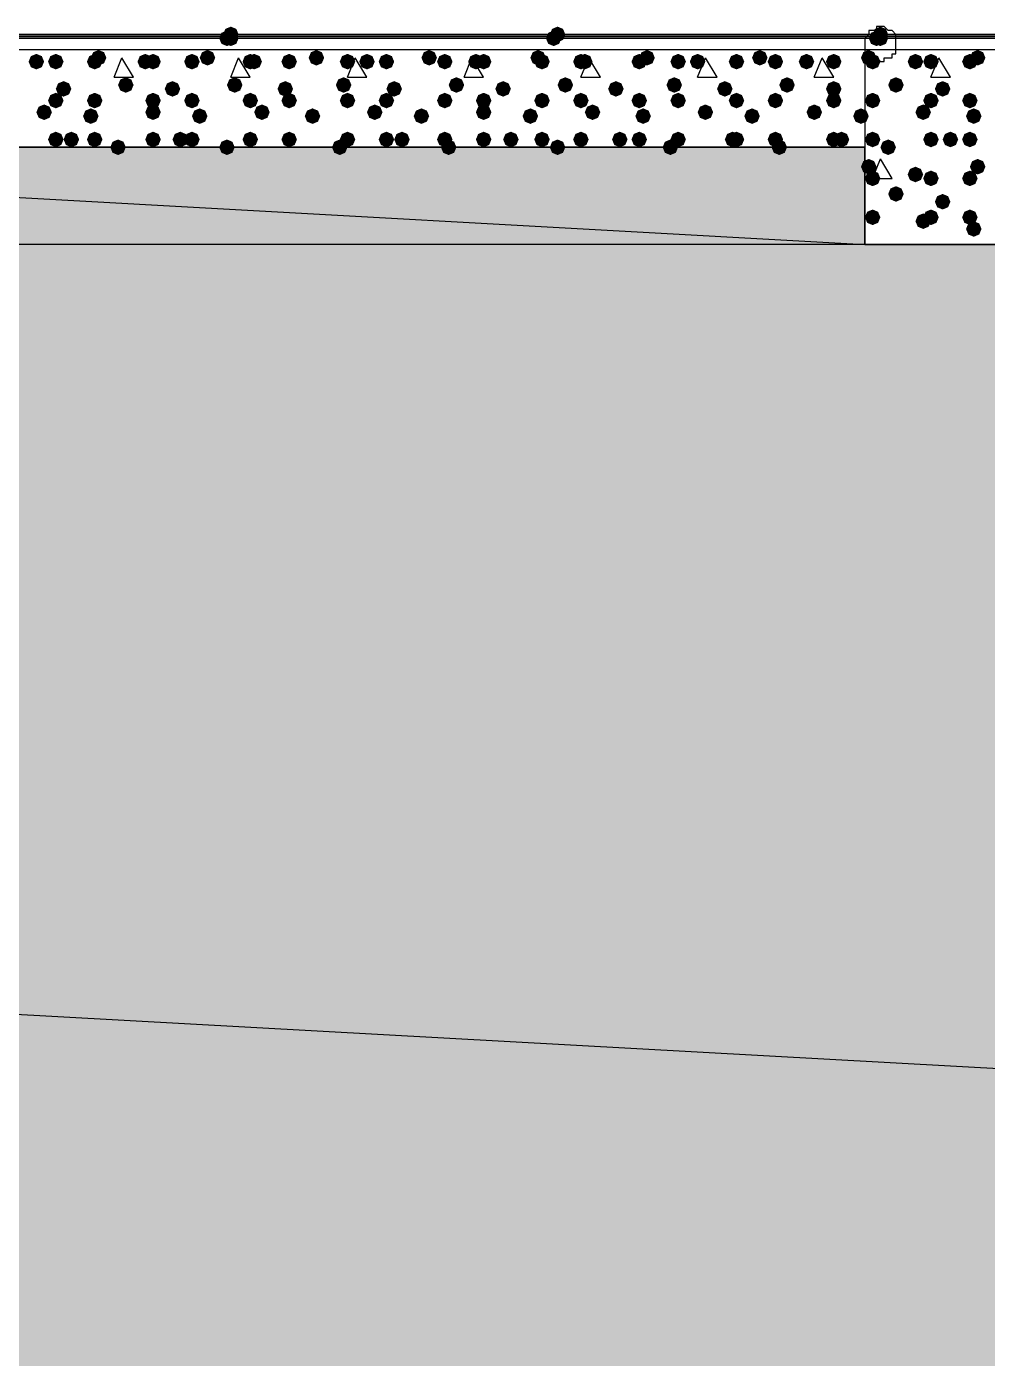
# Model space of a CAD drawing. Header units: millimetres. Extents: x 0 to 420, y 0 to 297.
# Drawn here: x 184.72 to 195.18, y 229.39 to 243.88 of the extents above; entities that cross this region are included whole.
import ezdxf

# ---------------------------------------------------------------- set-up
doc = ezdxf.new("R2010")
doc.units = ezdxf.units.MM
doc.layers.get('0').update_dxf_attribs({"linetype": 'CONTINUOUS'})

msp = doc.modelspace()

# ---------------------------------------------------------------- hatches: boundary and pattern name
at = {"true_color": 0x0000fe}
for points in [[(187.028667, 243.797667), (187.003796, 243.737871), (186.944, 243.713), (186.884204, 243.737871), (186.859333, 243.797667), (186.884204, 243.857462), (186.944, 243.882333), (187.003796, 243.857463)], [(190.584667, 243.797667), (190.559796, 243.737871), (190.5, 243.713), (190.440204, 243.737871), (190.415333, 243.797667), (190.440204, 243.857462), (190.5, 243.882333), (190.559796, 243.857463)], [(194.098333, 243.797667), (194.073463, 243.737871), (194.013667, 243.713), (193.953871, 243.737871), (193.929, 243.797667), (193.953871, 243.857462), (194.013667, 243.882333), (194.073462, 243.857463)], [(186.986333, 243.755333), (186.961462, 243.695537), (186.901667, 243.670667), (186.841871, 243.695537), (186.817, 243.755333), (186.841871, 243.815129), (186.901667, 243.84), (186.961462, 243.815129)], [(187.028667, 243.755333), (187.003796, 243.695537), (186.944, 243.670667), (186.884204, 243.695537), (186.859333, 243.755333), (186.884204, 243.815129), (186.944, 243.84), (187.003796, 243.815129)], [(187.028667, 243.755333), (187.003796, 243.695537), (186.944, 243.670667), (186.884204, 243.695537), (186.859333, 243.755333), (186.884204, 243.815129), (186.944, 243.84), (187.003796, 243.815129)], [(190.542333, 243.755333), (190.517462, 243.695537), (190.457667, 243.670667), (190.397871, 243.695537), (190.373, 243.755333), (190.397871, 243.815129), (190.457667, 243.84), (190.517462, 243.815129)], [(190.542333, 243.755333), (190.517462, 243.695537), (190.457667, 243.670667), (190.397871, 243.695537), (190.373, 243.755333), (190.397871, 243.815129), (190.457667, 243.84), (190.517462, 243.815129)], [(190.542333, 243.755333), (190.517462, 243.695537), (190.457667, 243.670667), (190.397871, 243.695537), (190.373, 243.755333), (190.397871, 243.815129), (190.457667, 243.84), (190.517462, 243.815129)], [(194.056, 243.755333), (194.031129, 243.695537), (193.971333, 243.670667), (193.911538, 243.695537), (193.886667, 243.755333), (193.911537, 243.815129), (193.971333, 243.84), (194.031129, 243.815129)], [(194.098333, 243.755333), (194.073463, 243.695537), (194.013667, 243.670667), (193.953871, 243.695537), (193.929, 243.755333), (193.953871, 243.815129), (194.013667, 243.84), (194.073462, 243.815129)], [(194.098333, 243.755333), (194.073463, 243.695537), (194.013667, 243.670667), (193.953871, 243.695537), (193.929, 243.755333), (193.953871, 243.815129), (194.013667, 243.84), (194.073462, 243.815129)]]:
    msp.add_hatch(color=0, dxfattribs=at).paths.add_polyline_path(points, flags=0)
at = {"true_color": 0x000007}
h = msp.add_hatch(color=0, dxfattribs=at)
h.paths.add_polyline_path([(31.284333, 243.755333), (379.73, 243.755333)], flags=0)
h.paths.add_polyline_path([(379.73, 243.755333), (31.284333, 243.755333)], flags=0)
at = {"true_color": 0x000008}
for points in [[(184.912, 243.501333), (184.887129, 243.441537), (184.827333, 243.416667), (184.767538, 243.441537), (184.742667, 243.501333), (184.767537, 243.561129), (184.827333, 243.586), (184.887129, 243.561129)], [(185.123667, 243.501333), (185.098796, 243.441537), (185.039, 243.416667), (184.979204, 243.441537), (184.954333, 243.501333), (184.979204, 243.561129), (185.039, 243.586), (185.098796, 243.561129)], [(185.547, 243.501333), (185.522129, 243.441537), (185.462333, 243.416667), (185.402537, 243.441537), (185.377667, 243.501333), (185.402537, 243.561129), (185.462333, 243.586), (185.522129, 243.561129)], [(185.589333, 243.543667), (185.564462, 243.483871), (185.504667, 243.459), (185.444871, 243.483871), (185.42, 243.543667), (185.444871, 243.603462), (185.504667, 243.628333), (185.564462, 243.603463)], [(186.097333, 243.501333), (186.072462, 243.441537), (186.012667, 243.416667), (185.952871, 243.441537), (185.928, 243.501333), (185.952871, 243.561129), (186.012667, 243.586), (186.072462, 243.561129)], [(186.182, 243.501333), (186.157129, 243.441537), (186.097333, 243.416667), (186.037537, 243.441537), (186.012667, 243.501333), (186.037537, 243.561129), (186.097333, 243.586), (186.157129, 243.561129)], [(186.605333, 243.501333), (186.580462, 243.441537), (186.520667, 243.416667), (186.460871, 243.441537), (186.436, 243.501333), (186.460871, 243.561129), (186.520667, 243.586), (186.580462, 243.561129)], [(186.774667, 243.543667), (186.749796, 243.483871), (186.69, 243.459), (186.630204, 243.483871), (186.605333, 243.543667), (186.630204, 243.603462), (186.69, 243.628333), (186.749796, 243.603463)], [(187.240333, 243.501333), (187.215462, 243.441537), (187.155667, 243.416667), (187.095871, 243.441537), (187.071, 243.501333), (187.095871, 243.561129), (187.155667, 243.586), (187.215462, 243.561129)], [(187.282667, 243.501333), (187.257796, 243.441537), (187.198, 243.416667), (187.138204, 243.441537), (187.113333, 243.501333), (187.138204, 243.561129), (187.198, 243.586), (187.257796, 243.561129)], [(187.663667, 243.501333), (187.638796, 243.441537), (187.579, 243.416667), (187.519204, 243.441537), (187.494333, 243.501333), (187.519204, 243.561129), (187.579, 243.586), (187.638796, 243.561129)], [(187.96, 243.543667), (187.935129, 243.483871), (187.875333, 243.459), (187.815538, 243.483871), (187.790667, 243.543667), (187.815537, 243.603462), (187.875333, 243.628333), (187.935129, 243.603463)], [(188.298667, 243.501333), (188.273796, 243.441537), (188.214, 243.416667), (188.154204, 243.441537), (188.129333, 243.501333), (188.154204, 243.561129), (188.214, 243.586), (188.273796, 243.561129)], [(188.510333, 243.501333), (188.485462, 243.441537), (188.425667, 243.416667), (188.365871, 243.441537), (188.341, 243.501333), (188.365871, 243.561129), (188.425667, 243.586), (188.485462, 243.561129)], [(188.722, 243.501333), (188.697129, 243.441537), (188.637333, 243.416667), (188.577538, 243.441537), (188.552667, 243.501333), (188.577537, 243.561129), (188.637333, 243.586), (188.697129, 243.561129)], [(189.187667, 243.543667), (189.162796, 243.483871), (189.103, 243.459), (189.043204, 243.483871), (189.018333, 243.543667), (189.043204, 243.603462), (189.103, 243.628333), (189.162796, 243.603463)], [(189.357, 243.501333), (189.332129, 243.441537), (189.272333, 243.416667), (189.212538, 243.441537), (189.187667, 243.501333), (189.212537, 243.561129), (189.272333, 243.586), (189.332129, 243.561129)], [(189.695667, 243.501333), (189.670796, 243.441537), (189.611, 243.416667), (189.551204, 243.441537), (189.526333, 243.501333), (189.551204, 243.561129), (189.611, 243.586), (189.670796, 243.561129)], [(189.780333, 243.501333), (189.755462, 243.441537), (189.695667, 243.416667), (189.635871, 243.441537), (189.611, 243.501333), (189.635871, 243.561129), (189.695667, 243.586), (189.755462, 243.561129)], [(190.373, 243.543667), (190.348129, 243.483871), (190.288333, 243.459), (190.228538, 243.483871), (190.203667, 243.543667), (190.228537, 243.603462), (190.288333, 243.628333), (190.348129, 243.603463)], [(190.415333, 243.501333), (190.390462, 243.441537), (190.330667, 243.416667), (190.270871, 243.441537), (190.246, 243.501333), (190.270871, 243.561129), (190.330667, 243.586), (190.390462, 243.561129)], [(190.838667, 243.501333), (190.813796, 243.441537), (190.754, 243.416667), (190.694204, 243.441537), (190.669333, 243.501333), (190.694204, 243.561129), (190.754, 243.586), (190.813796, 243.561129)], [(190.881, 243.501333), (190.856129, 243.441537), (190.796333, 243.416667), (190.736538, 243.441537), (190.711667, 243.501333), (190.736537, 243.561129), (190.796333, 243.586), (190.856129, 243.561129)], [(191.473667, 243.501333), (191.448796, 243.441537), (191.389, 243.416667), (191.329204, 243.441537), (191.304333, 243.501333), (191.329204, 243.561129), (191.389, 243.586), (191.448796, 243.561129)], [(191.558333, 243.543667), (191.533462, 243.483871), (191.473667, 243.459), (191.413871, 243.483871), (191.389, 243.543667), (191.413871, 243.603462), (191.473667, 243.628333), (191.533462, 243.603463)], [(191.897, 243.501333), (191.872129, 243.441537), (191.812333, 243.416667), (191.752537, 243.441537), (191.727667, 243.501333), (191.752537, 243.561129), (191.812333, 243.586), (191.872129, 243.561129)], [(192.108667, 243.501333), (192.083796, 243.441537), (192.024, 243.416667), (191.964204, 243.441537), (191.939333, 243.501333), (191.964204, 243.561129), (192.024, 243.586), (192.083796, 243.561129)], [(192.532, 243.501333), (192.507129, 243.441537), (192.447333, 243.416667), (192.387538, 243.441537), (192.362667, 243.501333), (192.387537, 243.561129), (192.447333, 243.586), (192.507129, 243.561129)], [(192.786, 243.543667), (192.761129, 243.483871), (192.701333, 243.459), (192.641538, 243.483871), (192.616667, 243.543667), (192.641537, 243.603462), (192.701333, 243.628333), (192.761129, 243.603463)], [(192.955333, 243.501333), (192.930462, 243.441537), (192.870667, 243.416667), (192.810871, 243.441537), (192.786, 243.501333), (192.810871, 243.561129), (192.870667, 243.586), (192.930462, 243.561129)], [(193.294, 243.501333), (193.269129, 243.441537), (193.209333, 243.416667), (193.149538, 243.441537), (193.124667, 243.501333), (193.149537, 243.561129), (193.209333, 243.586), (193.269129, 243.561129)], [(193.590333, 243.501333), (193.565462, 243.441537), (193.505667, 243.416667), (193.445871, 243.441537), (193.421, 243.501333), (193.445871, 243.561129), (193.505667, 243.586), (193.565462, 243.561129)], [(185.208333, 243.205), (185.183462, 243.145204), (185.123667, 243.120333), (185.063871, 243.145204), (185.039, 243.205), (185.063871, 243.264796), (185.123667, 243.289667), (185.183462, 243.264796)], [(185.885667, 243.247333), (185.860796, 243.187537), (185.801, 243.162667), (185.741204, 243.187537), (185.716333, 243.247333), (185.741204, 243.307129), (185.801, 243.332), (185.860796, 243.307129)], [(186.393667, 243.205), (186.368796, 243.145204), (186.309, 243.120333), (186.249204, 243.145204), (186.224333, 243.205), (186.249204, 243.264796), (186.309, 243.289667), (186.368796, 243.264796)], [(187.071, 243.247333), (187.046129, 243.187537), (186.986333, 243.162667), (186.926538, 243.187537), (186.901667, 243.247333), (186.926537, 243.307129), (186.986333, 243.332), (187.046129, 243.307129)], [(187.621333, 243.205), (187.596462, 243.145204), (187.536667, 243.120333), (187.476871, 243.145204), (187.452, 243.205), (187.476871, 243.264796), (187.536667, 243.289667), (187.596462, 243.264796)], [(188.256333, 243.247333), (188.231462, 243.187537), (188.171667, 243.162667), (188.111871, 243.187537), (188.087, 243.247333), (188.111871, 243.307129), (188.171667, 243.332), (188.231462, 243.307129)], [(188.806667, 243.205), (188.781796, 243.145204), (188.722, 243.120333), (188.662204, 243.145204), (188.637333, 243.205), (188.662204, 243.264796), (188.722, 243.289667), (188.781796, 243.264796)], [(189.484, 243.247333), (189.459129, 243.187537), (189.399333, 243.162667), (189.339538, 243.187537), (189.314667, 243.247333), (189.339537, 243.307129), (189.399333, 243.332), (189.459129, 243.307129)], [(189.992, 243.205), (189.967129, 243.145204), (189.907333, 243.120333), (189.847537, 243.145204), (189.822667, 243.205), (189.847537, 243.264796), (189.907333, 243.289667), (189.967129, 243.264796)], [(190.669333, 243.247333), (190.644463, 243.187537), (190.584667, 243.162667), (190.524871, 243.187537), (190.5, 243.247333), (190.524871, 243.307129), (190.584667, 243.332), (190.644462, 243.307129)], [(191.219667, 243.205), (191.194796, 243.145204), (191.135, 243.120333), (191.075204, 243.145204), (191.050333, 243.205), (191.075204, 243.264796), (191.135, 243.289667), (191.194796, 243.264796)], [(191.854667, 243.247333), (191.829796, 243.187537), (191.77, 243.162667), (191.710204, 243.187537), (191.685333, 243.247333), (191.710204, 243.307129), (191.77, 243.332), (191.829796, 243.307129)], [(192.405, 243.205), (192.380129, 243.145204), (192.320333, 243.120333), (192.260538, 243.145204), (192.235667, 243.205), (192.260537, 243.264796), (192.320333, 243.289667), (192.380129, 243.264796)], [(193.082333, 243.247333), (193.057462, 243.187537), (192.997667, 243.162667), (192.937871, 243.187537), (192.913, 243.247333), (192.937871, 243.307129), (192.997667, 243.332), (193.057462, 243.307129)], [(193.590333, 243.205), (193.565462, 243.145204), (193.505667, 243.120333), (193.445871, 243.145204), (193.421, 243.205), (193.445871, 243.264796), (193.505667, 243.289667), (193.565462, 243.264796)], [(185.123667, 243.078), (185.098796, 243.018204), (185.039, 242.993333), (184.979204, 243.018204), (184.954333, 243.078), (184.979204, 243.137796), (185.039, 243.162667), (185.098796, 243.137796)], [(185.547, 243.078), (185.522129, 243.018204), (185.462333, 242.993333), (185.402537, 243.018204), (185.377667, 243.078), (185.402537, 243.137796), (185.462333, 243.162667), (185.522129, 243.137796)], [(186.182, 243.078), (186.157129, 243.018204), (186.097333, 242.993333), (186.037537, 243.018204), (186.012667, 243.078), (186.037537, 243.137796), (186.097333, 243.162667), (186.157129, 243.137796)], [(186.605333, 243.078), (186.580462, 243.018204), (186.520667, 242.993333), (186.460871, 243.018204), (186.436, 243.078), (186.460871, 243.137796), (186.520667, 243.162667), (186.580462, 243.137796)], [(187.240333, 243.078), (187.215462, 243.018204), (187.155667, 242.993333), (187.095871, 243.018204), (187.071, 243.078), (187.095871, 243.137796), (187.155667, 243.162667), (187.215462, 243.137796)], [(187.663667, 243.078), (187.638796, 243.018204), (187.579, 242.993333), (187.519204, 243.018204), (187.494333, 243.078), (187.519204, 243.137796), (187.579, 243.162667), (187.638796, 243.137796)], [(188.298667, 243.078), (188.273796, 243.018204), (188.214, 242.993333), (188.154204, 243.018204), (188.129333, 243.078), (188.154204, 243.137796), (188.214, 243.162667), (188.273796, 243.137796)], [(188.722, 243.078), (188.697129, 243.018204), (188.637333, 242.993333), (188.577538, 243.018204), (188.552667, 243.078), (188.577537, 243.137796), (188.637333, 243.162667), (188.697129, 243.137796)], [(189.357, 243.078), (189.332129, 243.018204), (189.272333, 242.993333), (189.212538, 243.018204), (189.187667, 243.078), (189.212537, 243.137796), (189.272333, 243.162667), (189.332129, 243.137796)], [(189.780333, 243.078), (189.755462, 243.018204), (189.695667, 242.993333), (189.635871, 243.018204), (189.611, 243.078), (189.635871, 243.137796), (189.695667, 243.162667), (189.755462, 243.137796)], [(190.415333, 243.078), (190.390462, 243.018204), (190.330667, 242.993333), (190.270871, 243.018204), (190.246, 243.078), (190.270871, 243.137796), (190.330667, 243.162667), (190.390462, 243.137796)], [(190.838667, 243.078), (190.813796, 243.018204), (190.754, 242.993333), (190.694204, 243.018204), (190.669333, 243.078), (190.694204, 243.137796), (190.754, 243.162667), (190.813796, 243.137796)], [(191.473667, 243.078), (191.448796, 243.018204), (191.389, 242.993333), (191.329204, 243.018204), (191.304333, 243.078), (191.329204, 243.137796), (191.389, 243.162667), (191.448796, 243.137796)], [(191.897, 243.078), (191.872129, 243.018204), (191.812333, 242.993333), (191.752537, 243.018204), (191.727667, 243.078), (191.752537, 243.137796), (191.812333, 243.162667), (191.872129, 243.137796)], [(192.532, 243.078), (192.507129, 243.018204), (192.447333, 242.993333), (192.387538, 243.018204), (192.362667, 243.078), (192.387537, 243.137796), (192.447333, 243.162667), (192.507129, 243.137796)], [(192.955333, 243.078), (192.930462, 243.018204), (192.870667, 242.993333), (192.810871, 243.018204), (192.786, 243.078), (192.810871, 243.137796), (192.870667, 243.162667), (192.930462, 243.137796)], [(193.590333, 243.078), (193.565462, 243.018204), (193.505667, 242.993333), (193.445871, 243.018204), (193.421, 243.078), (193.445871, 243.137796), (193.505667, 243.162667), (193.565462, 243.137796)], [(184.996667, 242.951), (184.971796, 242.891204), (184.912, 242.866333), (184.852204, 242.891204), (184.827333, 242.951), (184.852204, 243.010796), (184.912, 243.035667), (184.971796, 243.010796)], [(185.504667, 242.908667), (185.479796, 242.848871), (185.42, 242.824), (185.360204, 242.848871), (185.335333, 242.908667), (185.360204, 242.968462), (185.42, 242.993333), (185.479796, 242.968463)], [(186.182, 242.951), (186.157129, 242.891204), (186.097333, 242.866333), (186.037537, 242.891204), (186.012667, 242.951), (186.037537, 243.010796), (186.097333, 243.035667), (186.157129, 243.010796)], [(186.69, 242.908667), (186.665129, 242.848871), (186.605333, 242.824), (186.545538, 242.848871), (186.520667, 242.908667), (186.545537, 242.968462), (186.605333, 242.993333), (186.665129, 242.968463)], [(187.367333, 242.951), (187.342462, 242.891204), (187.282667, 242.866333), (187.222871, 242.891204), (187.198, 242.951), (187.222871, 243.010796), (187.282667, 243.035667), (187.342462, 243.010796)], [(187.917667, 242.908667), (187.892796, 242.848871), (187.833, 242.824), (187.773204, 242.848871), (187.748333, 242.908667), (187.773204, 242.968462), (187.833, 242.993333), (187.892796, 242.968463)], [(188.595, 242.951), (188.570129, 242.891204), (188.510333, 242.866333), (188.450538, 242.891204), (188.425667, 242.951), (188.450537, 243.010796), (188.510333, 243.035667), (188.570129, 243.010796)], [(189.103, 242.908667), (189.078129, 242.848871), (189.018333, 242.824), (188.958538, 242.848871), (188.933667, 242.908667), (188.958537, 242.968462), (189.018333, 242.993333), (189.078129, 242.968463)], [(189.780333, 242.951), (189.755462, 242.891204), (189.695667, 242.866333), (189.635871, 242.891204), (189.611, 242.951), (189.635871, 243.010796), (189.695667, 243.035667), (189.755462, 243.010796)], [(190.288333, 242.908667), (190.263463, 242.848871), (190.203667, 242.824), (190.143871, 242.848871), (190.119, 242.908667), (190.143871, 242.968462), (190.203667, 242.993333), (190.263462, 242.968463)], [(190.965667, 242.951), (190.940796, 242.891204), (190.881, 242.866333), (190.821204, 242.891204), (190.796333, 242.951), (190.821204, 243.010796), (190.881, 243.035667), (190.940796, 243.010796)], [(191.516, 242.908667), (191.491129, 242.848871), (191.431333, 242.824), (191.371538, 242.848871), (191.346667, 242.908667), (191.371537, 242.968462), (191.431333, 242.993333), (191.491129, 242.968463)], [(192.193333, 242.951), (192.168462, 242.891204), (192.108667, 242.866333), (192.048871, 242.891204), (192.024, 242.951), (192.048871, 243.010796), (192.108667, 243.035667), (192.168462, 243.010796)], [(192.701333, 242.908667), (192.676462, 242.848871), (192.616667, 242.824), (192.556871, 242.848871), (192.532, 242.908667), (192.556871, 242.968462), (192.616667, 242.993333), (192.676462, 242.968463)], [(193.378667, 242.951), (193.353796, 242.891204), (193.294, 242.866333), (193.234204, 242.891204), (193.209333, 242.951), (193.234204, 243.010796), (193.294, 243.035667), (193.353796, 243.010796)], [(193.886667, 242.908667), (193.861796, 242.848871), (193.802, 242.824), (193.742204, 242.848871), (193.717333, 242.908667), (193.742204, 242.968462), (193.802, 242.993333), (193.861796, 242.968463)], [(185.123667, 242.654667), (185.098796, 242.594871), (185.039, 242.57), (184.979204, 242.594871), (184.954333, 242.654667), (184.979204, 242.714462), (185.039, 242.739333), (185.098796, 242.714463)], [(185.293, 242.654667), (185.268129, 242.594871), (185.208333, 242.57), (185.148538, 242.594871), (185.123667, 242.654667), (185.148537, 242.714462), (185.208333, 242.739333), (185.268129, 242.714463)], [(185.547, 242.654667), (185.522129, 242.594871), (185.462333, 242.57), (185.402537, 242.594871), (185.377667, 242.654667), (185.402537, 242.714462), (185.462333, 242.739333), (185.522129, 242.714463)], [(186.182, 242.654667), (186.157129, 242.594871), (186.097333, 242.57), (186.037537, 242.594871), (186.012667, 242.654667), (186.037537, 242.714462), (186.097333, 242.739333), (186.157129, 242.714463)], [(186.478333, 242.654667), (186.453463, 242.594871), (186.393667, 242.57), (186.333871, 242.594871), (186.309, 242.654667), (186.333871, 242.714462), (186.393667, 242.739333), (186.453462, 242.714463)], [(186.605333, 242.654667), (186.580462, 242.594871), (186.520667, 242.57), (186.460871, 242.594871), (186.436, 242.654667), (186.460871, 242.714462), (186.520667, 242.739333), (186.580462, 242.714463)], [(187.240333, 242.654667), (187.215462, 242.594871), (187.155667, 242.57), (187.095871, 242.594871), (187.071, 242.654667), (187.095871, 242.714462), (187.155667, 242.739333), (187.215462, 242.714463)], [(187.663667, 242.654667), (187.638796, 242.594871), (187.579, 242.57), (187.519204, 242.594871), (187.494333, 242.654667), (187.519204, 242.714462), (187.579, 242.739333), (187.638796, 242.714463)], [(187.663667, 242.654667), (187.638796, 242.594871), (187.579, 242.57), (187.519204, 242.594871), (187.494333, 242.654667), (187.519204, 242.714462), (187.579, 242.739333), (187.638796, 242.714463)], [(188.298667, 242.654667), (188.273796, 242.594871), (188.214, 242.57), (188.154204, 242.594871), (188.129333, 242.654667), (188.154204, 242.714462), (188.214, 242.739333), (188.273796, 242.714463)], [(188.722, 242.654667), (188.697129, 242.594871), (188.637333, 242.57), (188.577538, 242.594871), (188.552667, 242.654667), (188.577537, 242.714462), (188.637333, 242.739333), (188.697129, 242.714463)], [(188.891333, 242.654667), (188.866462, 242.594871), (188.806667, 242.57), (188.746871, 242.594871), (188.722, 242.654667), (188.746871, 242.714462), (188.806667, 242.739333), (188.866462, 242.714463)], [(189.357, 242.654667), (189.332129, 242.594871), (189.272333, 242.57), (189.212538, 242.594871), (189.187667, 242.654667), (189.212537, 242.714462), (189.272333, 242.739333), (189.332129, 242.714463)], [(189.780333, 242.654667), (189.755462, 242.594871), (189.695667, 242.57), (189.635871, 242.594871), (189.611, 242.654667), (189.635871, 242.714462), (189.695667, 242.739333), (189.755462, 242.714463)], [(190.076667, 242.654667), (190.051796, 242.594871), (189.992, 242.57), (189.932204, 242.594871), (189.907333, 242.654667), (189.932204, 242.714462), (189.992, 242.739333), (190.051796, 242.714463)], [(190.415333, 242.654667), (190.390462, 242.594871), (190.330667, 242.57), (190.270871, 242.594871), (190.246, 242.654667), (190.270871, 242.714462), (190.330667, 242.739333), (190.390462, 242.714463)], [(190.838667, 242.654667), (190.813796, 242.594871), (190.754, 242.57), (190.694204, 242.594871), (190.669333, 242.654667), (190.694204, 242.714462), (190.754, 242.739333), (190.813796, 242.714463)], [(191.262, 242.654667), (191.237129, 242.594871), (191.177333, 242.57), (191.117538, 242.594871), (191.092667, 242.654667), (191.117537, 242.714462), (191.177333, 242.739333), (191.237129, 242.714463)], [(191.473667, 242.654667), (191.448796, 242.594871), (191.389, 242.57), (191.329204, 242.594871), (191.304333, 242.654667), (191.329204, 242.714462), (191.389, 242.739333), (191.448796, 242.714463)], [(191.897, 242.654667), (191.872129, 242.594871), (191.812333, 242.57), (191.752537, 242.594871), (191.727667, 242.654667), (191.752537, 242.714462), (191.812333, 242.739333), (191.872129, 242.714463)], [(192.489667, 242.654667), (192.464796, 242.594871), (192.405, 242.57), (192.345204, 242.594871), (192.320333, 242.654667), (192.345204, 242.714462), (192.405, 242.739333), (192.464796, 242.714463)], [(192.532, 242.654667), (192.507129, 242.594871), (192.447333, 242.57), (192.387538, 242.594871), (192.362667, 242.654667), (192.387537, 242.714462), (192.447333, 242.739333), (192.507129, 242.714463)], [(192.955333, 242.654667), (192.930462, 242.594871), (192.870667, 242.57), (192.810871, 242.594871), (192.786, 242.654667), (192.810871, 242.714462), (192.870667, 242.739333), (192.930462, 242.714463)], [(193.590333, 242.654667), (193.565462, 242.594871), (193.505667, 242.57), (193.445871, 242.594871), (193.421, 242.654667), (193.445871, 242.714462), (193.505667, 242.739333), (193.565462, 242.714463)], [(193.675, 242.654667), (193.650129, 242.594871), (193.590333, 242.57), (193.530538, 242.594871), (193.505667, 242.654667), (193.530537, 242.714462), (193.590333, 242.739333), (193.650129, 242.714463)], [(185.801, 242.57), (185.776129, 242.510204), (185.716333, 242.485333), (185.656538, 242.510204), (185.631667, 242.57), (185.656537, 242.629796), (185.716333, 242.654667), (185.776129, 242.629796)], [(186.986333, 242.57), (186.961462, 242.510204), (186.901667, 242.485333), (186.841871, 242.510204), (186.817, 242.57), (186.841871, 242.629796), (186.901667, 242.654667), (186.961462, 242.629796)], [(188.214, 242.57), (188.189129, 242.510204), (188.129333, 242.485333), (188.069538, 242.510204), (188.044667, 242.57), (188.069537, 242.629796), (188.129333, 242.654667), (188.189129, 242.629796)], [(189.399333, 242.57), (189.374462, 242.510204), (189.314667, 242.485333), (189.254871, 242.510204), (189.23, 242.57), (189.254871, 242.629796), (189.314667, 242.654667), (189.374462, 242.629796)], [(190.584667, 242.57), (190.559796, 242.510204), (190.5, 242.485333), (190.440204, 242.510204), (190.415333, 242.57), (190.440204, 242.629796), (190.5, 242.654667), (190.559796, 242.629796)], [(191.812333, 242.57), (191.787463, 242.510204), (191.727667, 242.485333), (191.667871, 242.510204), (191.643, 242.57), (191.667871, 242.629796), (191.727667, 242.654667), (191.787462, 242.629796)], [(192.997667, 242.57), (192.972796, 242.510204), (192.913, 242.485333), (192.853204, 242.510204), (192.828333, 242.57), (192.853204, 242.629796), (192.913, 242.654667), (192.972796, 242.629796)]]:
    msp.add_hatch(color=0, dxfattribs=at).paths.add_polyline_path(points, flags=0)
at = {"true_color": 0x000007}
for points in [[(193.971333, 243.543667), (193.946463, 243.483871), (193.886667, 243.459), (193.826871, 243.483871), (193.802, 243.543667), (193.826871, 243.603462), (193.886667, 243.628333), (193.946462, 243.603463)], [(194.013667, 243.501333), (193.988796, 243.441537), (193.929, 243.416667), (193.869204, 243.441537), (193.844333, 243.501333), (193.869204, 243.561129), (193.929, 243.586), (193.988796, 243.561129)], [(194.479333, 243.501333), (194.454463, 243.441537), (194.394667, 243.416667), (194.334871, 243.441537), (194.31, 243.501333), (194.334871, 243.561129), (194.394667, 243.586), (194.454462, 243.561129)], [(194.648667, 243.501333), (194.623796, 243.441537), (194.564, 243.416667), (194.504204, 243.441537), (194.479333, 243.501333), (194.504204, 243.561129), (194.564, 243.586), (194.623796, 243.561129)], [(195.072, 243.501333), (195.047129, 243.441537), (194.987333, 243.416667), (194.927538, 243.441537), (194.902667, 243.501333), (194.927537, 243.561129), (194.987333, 243.586), (195.047129, 243.561129)], [(195.156667, 243.543667), (195.131796, 243.483871), (195.072, 243.459), (195.012204, 243.483871), (194.987333, 243.543667), (195.012204, 243.603462), (195.072, 243.628333), (195.131796, 243.603463)], [(194.267667, 243.247333), (194.242796, 243.187537), (194.183, 243.162667), (194.123204, 243.187537), (194.098333, 243.247333), (194.123204, 243.307129), (194.183, 243.332), (194.242796, 243.307129)], [(194.775667, 243.205), (194.750796, 243.145204), (194.691, 243.120333), (194.631204, 243.145204), (194.606333, 243.205), (194.631204, 243.264796), (194.691, 243.289667), (194.750796, 243.264796)], [(194.013667, 243.078), (193.988796, 243.018204), (193.929, 242.993333), (193.869204, 243.018204), (193.844333, 243.078), (193.869204, 243.137796), (193.929, 243.162667), (193.988796, 243.137796)], [(194.648667, 243.078), (194.623796, 243.018204), (194.564, 242.993333), (194.504204, 243.018204), (194.479333, 243.078), (194.504204, 243.137796), (194.564, 243.162667), (194.623796, 243.137796)], [(195.072, 243.078), (195.047129, 243.018204), (194.987333, 242.993333), (194.927538, 243.018204), (194.902667, 243.078), (194.927537, 243.137796), (194.987333, 243.162667), (195.047129, 243.137796)], [(194.564, 242.951), (194.539129, 242.891204), (194.479333, 242.866333), (194.419537, 242.891204), (194.394667, 242.951), (194.419537, 243.010796), (194.479333, 243.035667), (194.539129, 243.010796)], [(195.114333, 242.908667), (195.089463, 242.848871), (195.029667, 242.824), (194.969871, 242.848871), (194.945, 242.908667), (194.969871, 242.968462), (195.029667, 242.993333), (195.089462, 242.968463)], [(194.013667, 242.654667), (193.988796, 242.594871), (193.929, 242.57), (193.869204, 242.594871), (193.844333, 242.654667), (193.869204, 242.714462), (193.929, 242.739333), (193.988796, 242.714463)], [(194.648667, 242.654667), (194.623796, 242.594871), (194.564, 242.57), (194.504204, 242.594871), (194.479333, 242.654667), (194.504204, 242.714462), (194.564, 242.739333), (194.623796, 242.714463)], [(194.860333, 242.654667), (194.835462, 242.594871), (194.775667, 242.57), (194.715871, 242.594871), (194.691, 242.654667), (194.715871, 242.714462), (194.775667, 242.739333), (194.835462, 242.714463)], [(195.072, 242.654667), (195.047129, 242.594871), (194.987333, 242.57), (194.927538, 242.594871), (194.902667, 242.654667), (194.927537, 242.714462), (194.987333, 242.739333), (195.047129, 242.714463)], [(194.183, 242.57), (194.158129, 242.510204), (194.098333, 242.485333), (194.038538, 242.510204), (194.013667, 242.57), (194.038537, 242.629796), (194.098333, 242.654667), (194.158129, 242.629796)], [(193.971333, 242.358333), (193.946463, 242.298537), (193.886667, 242.273667), (193.826871, 242.298537), (193.802, 242.358333), (193.826871, 242.418129), (193.886667, 242.443), (193.946462, 242.418129)], [(195.156667, 242.358333), (195.131796, 242.298537), (195.072, 242.273667), (195.012204, 242.298537), (194.987333, 242.358333), (195.012204, 242.418129), (195.072, 242.443), (195.131796, 242.418129)], [(194.013667, 242.231333), (193.988796, 242.171537), (193.929, 242.146667), (193.869204, 242.171537), (193.844333, 242.231333), (193.869204, 242.291129), (193.929, 242.316), (193.988796, 242.291129)], [(194.479333, 242.273667), (194.454463, 242.213871), (194.394667, 242.189), (194.334871, 242.213871), (194.31, 242.273667), (194.334871, 242.333462), (194.394667, 242.358333), (194.454462, 242.333463)], [(194.648667, 242.231333), (194.623796, 242.171537), (194.564, 242.146667), (194.504204, 242.171537), (194.479333, 242.231333), (194.504204, 242.291129), (194.564, 242.316), (194.623796, 242.291129)], [(195.072, 242.231333), (195.047129, 242.171537), (194.987333, 242.146667), (194.927538, 242.171537), (194.902667, 242.231333), (194.927537, 242.291129), (194.987333, 242.316), (195.047129, 242.291129)], [(194.267667, 242.062), (194.242796, 242.002204), (194.183, 241.977333), (194.123204, 242.002204), (194.098333, 242.062), (194.123204, 242.121796), (194.183, 242.146667), (194.242796, 242.121796)], [(194.775667, 241.977333), (194.750796, 241.917537), (194.691, 241.892667), (194.631204, 241.917537), (194.606333, 241.977333), (194.631204, 242.037129), (194.691, 242.062), (194.750796, 242.037129)], [(194.013667, 241.808), (193.988796, 241.748204), (193.929, 241.723333), (193.869204, 241.748204), (193.844333, 241.808), (193.869204, 241.867796), (193.929, 241.892667), (193.988796, 241.867796)], [(194.564, 241.765667), (194.539129, 241.705871), (194.479333, 241.681), (194.419537, 241.705871), (194.394667, 241.765667), (194.419537, 241.825462), (194.479333, 241.850333), (194.539129, 241.825463)], [(194.648667, 241.808), (194.623796, 241.748204), (194.564, 241.723333), (194.504204, 241.748204), (194.479333, 241.808), (194.504204, 241.867796), (194.564, 241.892667), (194.623796, 241.867796)], [(195.072, 241.808), (195.047129, 241.748204), (194.987333, 241.723333), (194.927538, 241.748204), (194.902667, 241.808), (194.927537, 241.867796), (194.987333, 241.892667), (195.047129, 241.867796)], [(195.114333, 241.681), (195.089463, 241.621204), (195.029667, 241.596333), (194.969871, 241.621204), (194.945, 241.681), (194.969871, 241.740796), (195.029667, 241.765667), (195.089462, 241.740796)]]:
    msp.add_hatch(color=0, dxfattribs=at).paths.add_polyline_path(points, flags=0)
at = {"true_color": 0x000008}
h = msp.add_hatch(color=0, dxfattribs=at)
h.paths.add_polyline_path([(193.844333, 242.57), (174.794333, 242.57), (193.844333, 241.511667)], flags=0)
h.paths.add_polyline_path([(174.794333, 242.57), (193.844333, 241.511667), (174.794333, 241.511667)], flags=0)
h = msp.add_hatch(color=0, dxfattribs=at)
h.paths.add_polyline_path([(378.544667, 241.511667), (32.469667, 241.511667), (378.544667, 222.461667)], flags=0)
h.paths.add_polyline_path([(32.469667, 241.511667), (378.544667, 222.461667), (32.469667, 222.461667)], flags=0)

# ---------------------------------------------------------------- linework, layer by layer
at = {"color": 0, "true_color": 0x000007}
for points in [[(193.844333, 243.713), (193.844333, 243.670667), (193.844333, 243.628333), (193.886667, 243.628333), (193.886667, 243.586), (193.929, 243.543667), (193.971333, 243.543667), (194.013667, 243.501333), (194.056, 243.501333), (194.056, 243.543667), (194.098333, 243.543667), (194.140667, 243.543667), (194.140667, 243.586), (194.183, 243.586), (194.183, 243.628333), (194.183, 243.670667), (194.183, 243.713), (194.183, 243.755333), (194.183, 243.797667), (194.140667, 243.84), (194.098333, 243.84), (194.056, 243.882333), (194.013667, 243.882333), (193.971333, 243.882333), (193.971333, 243.84), (193.929, 243.84), (193.886667, 243.84), (193.886667, 243.797667), (193.844333, 243.755333)], [(31.284333, 243.755333), (379.73, 243.755333)], [(31.284333, 243.755333), (379.73, 243.755333)], [(379.73, 243.755333), (31.284333, 243.755333)], [(193.844333, 243.628333), (193.844333, 241.511667), (195.961, 241.511667), (195.961, 243.628333)]]:
    msp.add_lwpolyline(points, close=True, dxfattribs=at)
for points in [[(379.73, 243.797667), (31.242, 243.797667), (379.73, 243.797667), (31.242, 243.755333)], [(379.73, 243.797667), (31.242, 243.797667), (31.242, 243.755333)], [(379.73, 243.755333), (31.284333, 243.755333), (31.242, 243.755333)], [(31.284333, 243.755333), (379.73, 243.755333)], [(31.284333, 243.755333), (379.73, 243.755333)], [(193.844333, 243.628333), (174.794333, 243.628333)], [(194.564, 243.332), (194.648667, 243.543667)], [(194.775667, 243.332), (194.648667, 243.543667)], [(194.564, 243.332), (194.775667, 243.332)], [(174.794333, 242.57), (193.844333, 242.57)], [(193.929, 242.231333), (194.013667, 242.443)], [(194.140667, 242.231333), (194.013667, 242.443)], [(193.929, 242.231333), (194.140667, 242.231333)]]:
    msp.add_lwpolyline(points, dxfattribs=at)
at = {"color": 0, "true_color": 0x000008}
for points in [[(185.674, 243.332), (185.758667, 243.543667)], [(185.885667, 243.332), (185.758667, 243.543667)], [(186.944, 243.332), (187.028667, 243.543667)], [(187.155667, 243.332), (187.028667, 243.543667)], [(188.214, 243.332), (188.298667, 243.543667)], [(188.425667, 243.332), (188.298667, 243.543667)], [(189.484, 243.332), (189.568667, 243.543667)], [(189.695667, 243.332), (189.568667, 243.543667)], [(190.754, 243.332), (190.838667, 243.543667)], [(190.965667, 243.332), (190.838667, 243.543667)], [(192.024, 243.332), (192.108667, 243.543667)], [(192.235667, 243.332), (192.108667, 243.543667)], [(193.294, 243.332), (193.378667, 243.543667)], [(193.505667, 243.332), (193.378667, 243.543667)], [(185.674, 243.332), (185.885667, 243.332)], [(186.944, 243.332), (187.155667, 243.332)], [(188.214, 243.332), (188.425667, 243.332)], [(189.484, 243.332), (189.695667, 243.332)], [(190.754, 243.332), (190.965667, 243.332)], [(192.024, 243.332), (192.235667, 243.332)], [(193.294, 243.332), (193.505667, 243.332)]]:
    msp.add_lwpolyline(points, dxfattribs=at)
for points in [[(193.844333, 242.57), (174.794333, 242.57), (193.844333, 241.511667)], [(174.794333, 242.57), (193.844333, 241.511667), (174.794333, 241.511667)], [(378.544667, 241.511667), (32.469667, 241.511667), (378.544667, 222.461667)], [(32.469667, 241.511667), (378.544667, 222.461667), (32.469667, 222.461667)]]:
    msp.add_lwpolyline(points, close=True, dxfattribs=at)

doc.saveas('drawing.dxf')
